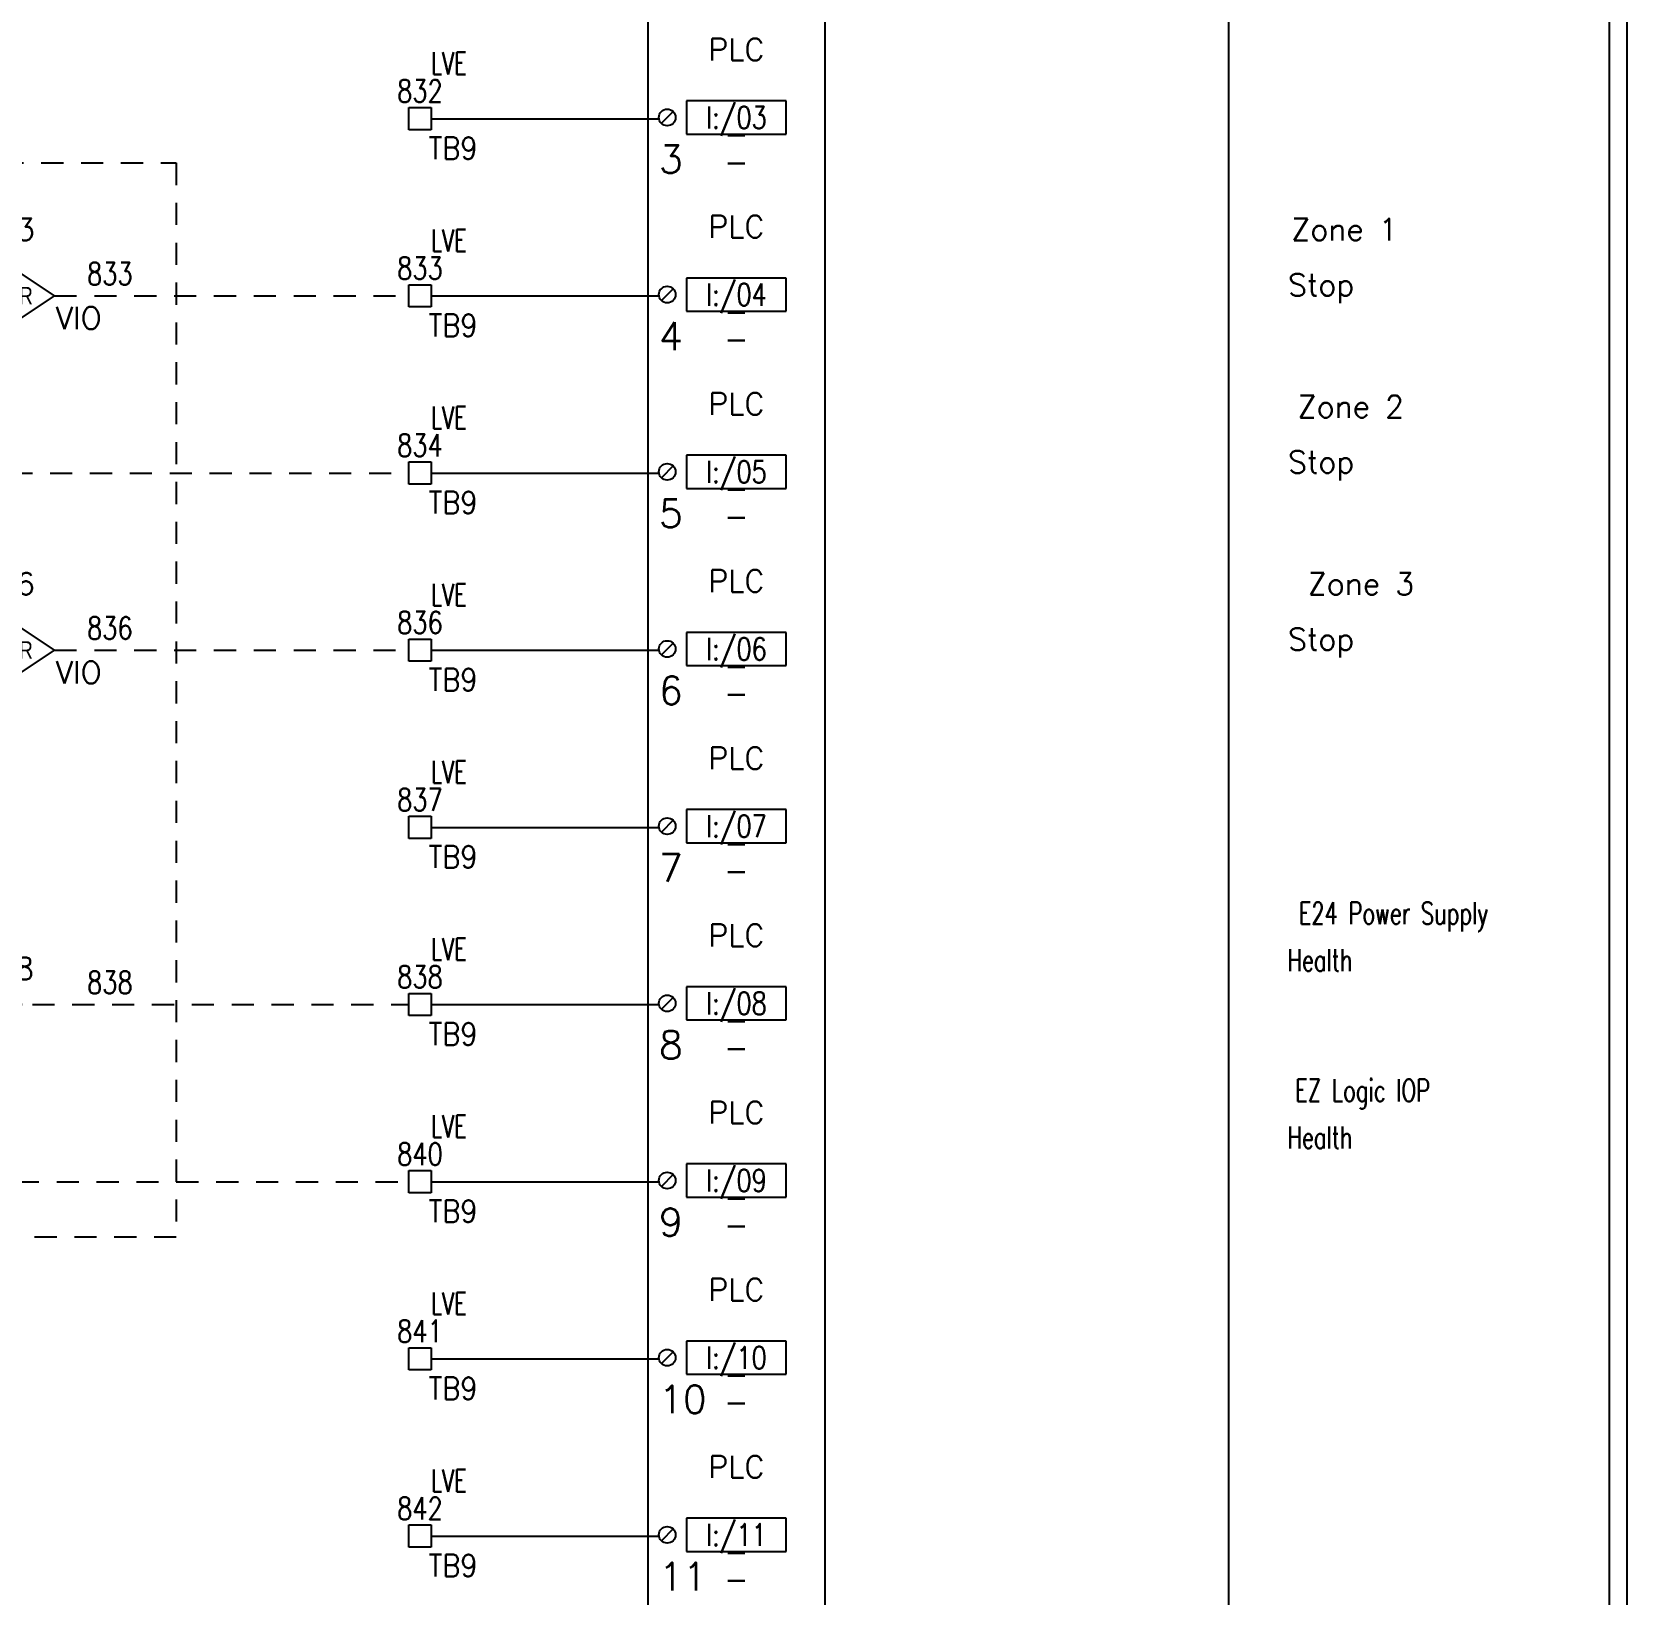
# Model space of a CAD drawing. Header units: inches. Extents: x 0 to 34.3, y 0 to 22.
# Drawn here: x 25.25 to 34.25, y 8.67 to 17.49 of the extents above; entities that cross this region are included whole.
import ezdxf
from ezdxf.enums import TextEntityAlignment as Align

# ---------------------------------------------------------------- set-up
doc = ezdxf.new("R2010")
doc.units = ezdxf.units.IN
doc.header["$MEASUREMENT"] = 0
doc.linetypes.add('HIDDEN2', pattern=[0.1875, 0.125, -0.0625])
for name, color, linetype in [('BLU_18AWG', 5, 'Continuous'), ('BLU_WHT_18AWG', 4, 'Continuous'), ('DESC', 150, 'Continuous'), ('LOC', 8, 'Continuous'), ('LOCBOX', 3, 'HIDDEN2'), ('MISC', 7, 'Continuous'), ('OBJECT', 7, 'Continuous'), ('SYMS', 7, 'Continuous'), ('TAGS', 1, 'Continuous'), ('TERMS', 3, 'Continuous'), ('VIO_18AWG', 190, 'Continuous'), ('WIRENO', 3, 'Continuous'), ('WIREREF', 50, 'Continuous')]:
    doc.layers.add(name, color=color, linetype=linetype)
doc.styles.add('Fields', font='simplex.shx', dxfattribs={"height": 0.185})
doc.styles.get("Standard").update_dxf_attribs({"font": 'arial.ttf'})
doc.styles.add('WD', font='romans.shx', dxfattribs={"height": 0.185})

# ---------------------------------------------------------------- blocks, each defined once
blk = doc.blocks.new('RG_Master_Ver_4_2_2')
at = {"color": 3}
blk.add_line((34.15, 0.1939), (34.15, 21.7336), dxfattribs=at)
blk.add_lwpolyline([(0, -0.044), (34.25, -0.044), (34.25, 21.956), (0, 21.956)], close=True, dxfattribs=at)
at = {"style": 'Fields'}
for tag, p in [('DESCRIPTION_3', (13.1158, 1.307)), ('DRN_3', (15.4724, 1.307)), ('CHK_3', (16.5293, 1.307)), ('APP_3', (17.5522, 1.307)), ('DATE_3', (18.8294, 1.307)), ('DRAWING_DESC', (32.2295, 1.2455)), ('CUSTOMER', (28.9966, 1.2135)), ('DESCRIPTION_2', (13.1158, 0.9513)), ('DRN_2', (15.4724, 0.9513)), ('CHK_2', (16.5293, 0.9513)), ('APP_2', (17.5522, 0.9513)), ('DATE_2', (18.8294, 0.9513)), ('SIZE', (30.7145, 0.8944)), ('DRAWING_#', (32.125, 0.8944)), ('REV', (33.5429, 0.8944)), ('DESCRIPTION_1', (13.1158, 0.5956)), ('DRN_1', (15.4724, 0.5956)), ('CHK_1', (16.5293, 0.5956)), ('APP_1', (17.5522, 0.5956)), ('DATE_1', (18.8294, 0.5956)), ('PROJECT_#', (28.9813, 0.5809)), ('DRN_BY', (30.875, 0.5245)), ('CHK_BY', (31.7615, 0.5245)), ('APP_BY', (32.75, 0.5245)), ('SCALE', (33.6518, 0.5245)), ('PROJECT_NAME', (29.021, 0.1759)), ('SHEETNUM', (32.7527, 0.1759)), ('TTL_SHTS', (33.5471, 0.1759))]:
    blk.add_attdef(tag, text='', height=0.125, dxfattribs=at).set_placement(p, align=Align.CENTER)
at = {"style": 'Fields', "flags": 9}
blk.add_attdef('WD_TB', (9.9529, 0.1939), '', height=0.0638, dxfattribs=at)
blk = doc.blocks.new('PLCIO_23D1')
at = {"layer": 'SYMS'}
for p, q in [((-0.5, 0.5), (-0.5, -15.5)), ((0.5, -15.5), (0.5, 0.5)), ((-0.3575, -2.9669), (-0.4238, -3.0331)), ((0.2812, -2.9062), (-0.2812, -2.9062)), ((-0.2812, -2.9062), (-0.2812, -3.0938)), ((0.2812, -3.0938), (0.2812, -2.9062)), ((-0.2812, -3.0938), (0.2812, -3.0938)), ((0.2812, -3.9062), (-0.2812, -3.9062)), ((-0.2812, -3.9062), (-0.2812, -4.0938)), ((0.2812, -4.0938), (0.2812, -3.9062)), ((-0.3575, -3.9669), (-0.4238, -4.0331)), ((-0.2812, -4.0938), (0.2812, -4.0938)), ((0.2812, -4.9062), (-0.2812, -4.9062)), ((-0.2812, -4.9062), (-0.2812, -5.0938)), ((0.2812, -5.0938), (0.2812, -4.9062)), ((-0.3575, -4.9669), (-0.4238, -5.0331)), ((-0.2812, -5.0938), (0.2812, -5.0938)), ((0.2812, -5.9062), (-0.2812, -5.9062)), ((-0.2812, -5.9062), (-0.2812, -6.0938)), ((0.2812, -6.0938), (0.2812, -5.9062)), ((-0.3575, -5.9669), (-0.4238, -6.0331)), ((-0.2812, -6.0938), (0.2812, -6.0938)), ((0.2812, -6.9062), (-0.2812, -6.9062)), ((-0.2812, -6.9062), (-0.2812, -7.0938)), ((0.2812, -7.0938), (0.2812, -6.9062)), ((-0.3575, -6.9669), (-0.4238, -7.0331)), ((-0.2812, -7.0938), (0.2812, -7.0938)), ((0.2812, -7.9062), (-0.2812, -7.9062)), ((-0.2812, -7.9062), (-0.2812, -8.0938)), ((0.2812, -8.0938), (0.2812, -7.9062)), ((-0.3575, -7.9669), (-0.4238, -8.0331)), ((-0.2812, -8.0938), (0.2812, -8.0938)), ((0.2812, -8.9062), (-0.2812, -8.9062)), ((-0.2812, -8.9062), (-0.2812, -9.0938)), ((0.2812, -9.0938), (0.2812, -8.9062)), ((-0.3575, -8.9669), (-0.4238, -9.0331)), ((-0.2812, -9.0938), (0.2812, -9.0938)), ((-0.3575, -9.9669), (-0.4238, -10.0331)), ((0.2812, -9.9062), (-0.2812, -9.9062)), ((-0.2812, -9.9062), (-0.2812, -10.0938)), ((0.2812, -10.0938), (0.2812, -9.9062)), ((-0.2812, -10.0938), (0.2812, -10.0938)), ((-0.3575, -10.9669), (-0.4238, -11.0331)), ((0.2812, -10.9062), (-0.2812, -10.9062)), ((-0.2812, -10.9062), (-0.2812, -11.0938)), ((0.2812, -11.0938), (0.2812, -10.9062)), ((-0.2812, -11.0938), (0.2812, -11.0938))]:
    blk.add_line(p, q, dxfattribs=at)
for centre in [(-0.3906, -3), (-0.3906, -4), (-0.3906, -5), (-0.3906, -6), (-0.3906, -7), (-0.3906, -8), (-0.3906, -9), (-0.3906, -10), (-0.3906, -11)]:
    blk.add_circle(centre, 0.0469, dxfattribs=at)
at = {"layer": 'SYMS', "style": 'WD'}
for tag, width, p in [('INST', 0.8, (0, 1.4821)), ('LOC', 0.8, (0, 1.3125)), ('MFG', 0.8, (0, 1.1562)), ('CAT', 0.9, (0, 1)), ('DESC', 0.8, (0, 0.5296)), ('INST', 0.8, (0, 0.4821)), ('LOC', 0.8, (0, 0.3125)), ('MFG', 0.8, (0, 0.1562)), ('CAT', 0.9, (0, 0)), ('DESC', 0.8, (0, -0.4704)), ('INST', 0.8, (0, -0.5179)), ('LOC', 0.8, (0, -0.6875)), ('MFG', 0.8, (0, -0.8438)), ('CAT', 0.9, (0, -1)), ('DESC', 0.8, (0, -1.4704)), ('INST', 0.8, (0, -1.5179)), ('LOC', 0.8, (0, -1.6875)), ('MFG', 0.8, (0, -1.8438)), ('CAT', 0.9, (0, -2)), ('DESC', 0.8, (0, -2.4704)), ('INST', 0.8, (0, -2.5179)), ('LOC', 0.8, (0, -2.6875)), ('MFG', 0.8, (0, -2.8438)), ('CAT', 0.9, (0, -3)), ('DESC', 0.8, (0, -3.4704)), ('INST', 0.8, (0, -3.5179)), ('LOC', 0.8, (0, -3.6875)), ('MFG', 0.8, (0, -3.8438)), ('CAT', 0.9, (0, -4)), ('DESC', 0.8, (0, -4.4704)), ('INST', 0.8, (0, -4.5179)), ('LOC', 0.8, (0, -4.6875)), ('MFG', 0.8, (0, -4.8438)), ('CAT', 0.9, (0, -5)), ('DESC', 0.8, (0, -5.4704)), ('INST', 0.8, (0, -5.5179)), ('LOC', 0.8, (0, -5.6875)), ('MFG', 0.8, (0, -5.8438)), ('CAT', 0.9, (0, -6)), ('DESC', 0.8, (0, -6.4704)), ('INST', 0.8, (0, -6.5179)), ('LOC', 0.8, (0, -6.6875)), ('MFG', 0.8, (0, -6.8438)), ('CAT', 0.9, (0, -7)), ('DESC', 0.8, (0, -7.4704)), ('INST', 0.8, (0, -7.5179)), ('LOC', 0.8, (0, -7.6875)), ('MFG', 0.8, (0, -7.8438)), ('CAT', 0.9, (0, -8)), ('DESC', 0.8, (0, -8.4704)), ('INST', 0.8, (0, -8.5179)), ('LOC', 0.8, (0, -8.6875)), ('MFG', 0.8, (0, -8.8438)), ('CAT', 0.9, (0, -9)), ('DESC', 0.8, (0, -9.4704)), ('INST', 0.8, (0, -9.5179)), ('LOC', 0.8, (0, -9.6875)), ('MFG', 0.8, (0, -9.8438)), ('CAT', 0.9, (0, -10)), ('DESC', 0.8, (0, -10.4704)), ('INST', 0.8, (0, -10.5179)), ('LOC', 0.8, (0, -10.6875)), ('MFG', 0.8, (0, -10.8438)), ('CAT', 0.9, (0, -11)), ('DESC', 0.8, (0, -11.4704)), ('INST', 0.8, (0, -11.5179)), ('LOC', 0.8, (0, -11.6875)), ('MFG', 0.8, (0, -11.8438)), ('CAT', 0.9, (0, -12)), ('DESC', 0.8, (0, -12.4704)), ('INST', 0.8, (0, -12.5179)), ('LOC', 0.8, (0, -12.6875)), ('MFG', 0.8, (0, -12.8438)), ('CAT', 0.9, (0, -13)), ('DESC', 0.8, (0, -13.4704)), ('INST', 0.8, (0, -13.5179)), ('LOC', 0.8, (0, -13.6875)), ('MFG', 0.8, (0, -13.8438)), ('CAT', 0.9, (0, -14)), ('DESC', 0.8, (0, -14.4704))]:
    blk.add_attdef(tag, text='', height=0.125, dxfattribs=dict(at, width=width)).set_placement(p, align=Align.CENTER)
at = {"layer": 'SYMS', "linetype": 'Continuous', "style": 'WD', "flags": 9}
for p in [(0.23, 1.1026), (0.23, 0.1026), (0.23, -0.8974), (0.23, -1.8974), (0.23, -2.8974), (0.23, -3.8974), (0.23, -4.8974), (0.23, -5.8974), (0.23, -6.8974), (0.23, -7.8974), (0.23, -8.8974), (0.23, -9.8974), (0.23, -10.8974), (0.23, -11.8974), (0.23, -12.8974), (0.23, -13.8974)]:
    blk.add_attdef('ASSYCODE', text='', height=0.01, dxfattribs=at).set_placement(p, align=Align.CENTER)
at = {"layer": 'SYMS', "style": 'WD'}
for tag, p in [('LINE1', (0, 0.8438)), ('LINE2', (0, 0.6875)), ('TAG', (0, 0.3215)), ('LINE1', (0, -0.1562)), ('LINE2', (0, -0.3125)), ('TAG', (0, -0.6785)), ('LINE1', (0, -1.1562)), ('LINE2', (0, -1.3125)), ('TAG', (0, -1.6785)), ('LINE1', (0, -2.1562)), ('LINE2', (0, -2.3125)), ('TAG', (0, -2.6785)), ('LINE1', (0, -3.1562)), ('LINE2', (0, -3.3125)), ('TAG', (0, -3.6785)), ('LINE1', (0, -4.1562)), ('LINE2', (0, -4.3125)), ('TAG', (0, -4.6785)), ('LINE1', (0, -5.1562)), ('LINE2', (0, -5.3125)), ('TAG', (0, -5.6785)), ('LINE1', (0, -6.1562)), ('LINE2', (0, -6.3125)), ('TAG', (0, -6.6785)), ('LINE1', (0, -7.1562)), ('LINE2', (0, -7.3125)), ('TAG', (0, -7.6785)), ('LINE1', (0, -8.1562)), ('LINE2', (0, -8.3125)), ('TAG', (0, -8.6785)), ('LINE1', (0, -9.1562)), ('LINE2', (0, -9.3125)), ('TAG', (0, -9.6785)), ('LINE1', (0, -10.1562)), ('LINE2', (0, -10.3125)), ('TAG', (0, -10.6785)), ('LINE1', (0, -11.1562)), ('LINE2', (0, -11.3125)), ('TAG', (0, -11.6785)), ('LINE1', (0, -12.1562)), ('LINE2', (0, -12.3125)), ('TAG', (0, -12.6785)), ('LINE1', (0, -13.1562)), ('LINE2', (0, -13.3125)), ('TAG', (0, -13.6785)), ('LINE1', (0, -14.1562)), ('LINE2', (0, -14.3125)), ('TAG', (0, -14.6785))]:
    blk.add_attdef(tag, text='', height=0.125, dxfattribs=at).set_placement(p, align=Align.CENTER)
at = {"layer": 'SYMS', "style": 'WD', "width": 0.9}
for tag, p in [('DESCA01', (1.25, 0.0312)), ('DESCB01', (1.25, -0.125)), ('DESCC01', (1.25, -0.2812)), ('DESCD01', (1.25, -0.4375)), ('DESCE01', (1.25, -0.5938)), ('DESCA02', (1.25, -0.9688)), ('DESCB02', (1.25, -1.125)), ('DESCC02', (1.25, -1.2812)), ('DESCD02', (1.25, -1.4375)), ('DESCE02', (1.25, -1.5938)), ('DESCA03', (1.25, -1.9688)), ('DESCB03', (1.25, -2.125)), ('DESCC03', (1.25, -2.2812)), ('DESCD03', (1.25, -2.4375)), ('DESCE03', (1.25, -2.5938)), ('DESCA04', (1.25, -2.9688)), ('DESCB04', (1.25, -3.125)), ('DESCC04', (1.25, -3.2812)), ('DESCD04', (1.25, -3.4375)), ('DESCE04', (1.25, -3.5938)), ('DESCA05', (1.25, -3.9688)), ('DESCB05', (1.25, -4.125)), ('DESCC05', (1.25, -4.2812)), ('DESCD05', (1.25, -4.4375)), ('DESCE05', (1.25, -4.5938)), ('DESCA06', (1.25, -4.9688)), ('DESCB06', (1.25, -5.125)), ('DESCC06', (1.25, -5.2812)), ('DESCD06', (1.25, -5.4375)), ('DESCE06', (1.25, -5.5938)), ('DESCA07', (1.25, -5.9688)), ('DESCB07', (1.25, -6.125)), ('DESCC07', (1.25, -6.2812)), ('DESCD07', (1.25, -6.4375)), ('DESCE07', (1.25, -6.5938)), ('DESCA08', (1.25, -6.9688)), ('DESCB08', (1.25, -7.125)), ('DESCC08', (1.25, -7.2812)), ('DESCD08', (1.25, -7.4375)), ('DESCE08', (1.25, -7.5938)), ('DESCA09', (1.25, -7.9688)), ('DESCB09', (1.25, -8.125)), ('DESCC09', (1.25, -8.2812)), ('DESCD09', (1.25, -8.4375)), ('DESCE09', (1.25, -8.5938)), ('DESCA10', (1.25, -8.9688)), ('DESCB10', (1.25, -9.125)), ('DESCC10', (1.25, -9.2812)), ('DESCD10', (1.25, -9.4375)), ('DESCE10', (1.25, -9.5938)), ('DESCA11', (1.25, -9.9688)), ('DESCB11', (1.25, -10.125)), ('DESCC11', (1.25, -10.2812)), ('DESCD11', (1.25, -10.4375)), ('DESCE11', (1.25, -10.5938)), ('DESCA12', (1.25, -10.9688)), ('DESCB12', (1.25, -11.125)), ('DESCC12', (1.25, -11.2812)), ('DESCD12', (1.25, -11.4375)), ('DESCE12', (1.25, -11.5938)), ('DESCA13', (1.25, -11.9688)), ('DESCB13', (1.25, -12.125)), ('DESCC13', (1.25, -12.2812)), ('DESCD13', (1.25, -12.4375)), ('DESCE13', (1.25, -12.5938)), ('DESCA14', (1.25, -12.9688)), ('DESCB14', (1.25, -13.125)), ('DESCC14', (1.25, -13.2812)), ('DESCD14', (1.25, -13.4375)), ('DESCE14', (1.25, -13.5938)), ('DESCA15', (1.25, -13.9688)), ('DESCB15', (1.25, -14.125)), ('DESCC15', (1.25, -14.2812)), ('DESCD15', (1.25, -14.4375)), ('DESCE15', (1.25, -14.5938)), ('DESCA16', (1.25, -14.9688)), ('DESCB16', (1.25, -15.125)), ('DESCC16', (1.25, -15.2812)), ('DESCD16', (1.25, -15.4375)), ('DESCE16', (1.25, -15.5938))]:
    blk.add_attdef(tag, p, '', height=0.125, dxfattribs=at)
at = {"layer": 'SYMS', "style": 'WD', "flags": 1}
for tag, p in [('X4TERM01', (-0.4375, 0)), ('X4TERM02', (-0.4375, -1)), ('X4TERM03', (-0.4375, -2)), ('X4TERM04', (-0.4375, -3)), ('X4TERM05', (-0.4375, -4)), ('X4TERM06', (-0.4375, -5)), ('X4TERM07', (-0.4375, -6)), ('X4TERM08', (-0.4375, -7)), ('X4TERM09', (-0.4375, -8)), ('X4TERM10', (-0.4375, -9)), ('X4TERM11', (-0.4375, -10)), ('X4TERM12', (-0.4375, -11)), ('X4TERM13', (-0.4375, -12)), ('X4TERM14', (-0.4375, -13)), ('X4TERM15', (-0.4375, -14)), ('X4TERM16', (-0.4375, -15))]:
    blk.add_attdef(tag, p, '', height=0.01, dxfattribs=at)
at = {"layer": 'SYMS', "style": 'WD', "width": 0.8}
for tag, p in [('TAGA01', (0, 0)), ('TAGA02', (0, -1)), ('TAGA03', (0, -2)), ('TAGA04', (0, -3)), ('TAGA05', (0, -4)), ('TAGA06', (0, -5)), ('TAGA07', (0, -6)), ('TAGA08', (0, -7)), ('TAGA09', (0, -8)), ('TAGA10', (0, -9)), ('TAGA11', (0, -10)), ('TAGA12', (0, -11)), ('TAGA13', (0, -12)), ('TAGA14', (0, -13)), ('TAGA15', (0, -14)), ('TAGA16', (0, -15))]:
    blk.add_attdef(tag, text='', height=0.125, dxfattribs=at).set_placement(p, align=Align.MIDDLE_CENTER)
at = {"layer": 'SYMS', "style": 'WD', "width": 0.9}
for tag, p in [('TERMDESC01', (-0.625, -0.0625)), ('TERMDESC02', (-0.625, -1.0625)), ('TERMDESC03', (-0.625, -2.0625)), ('TERMDESC04', (-0.625, -3.0625)), ('TERMDESC05', (-0.625, -4.0625)), ('TERMDESC06', (-0.625, -5.0625)), ('TERMDESC07', (-0.625, -6.0625)), ('TERMDESC08', (-0.625, -7.0625)), ('TERMDESC09', (-0.625, -8.0625)), ('TERMDESC10', (-0.625, -9.0625)), ('TERMDESC11', (-0.625, -10.0625)), ('TERMDESC12', (-0.625, -11.0625)), ('TERMDESC13', (-0.625, -12.0625)), ('TERMDESC14', (-0.625, -13.0625)), ('TERMDESC15', (-0.625, -14.0625)), ('TERMDESC16', (-0.625, -15.0625))]:
    blk.add_attdef(tag, text='', height=0.125, dxfattribs=at).set_placement(p, align=Align.TOP_RIGHT)
for tag, p in [('TERM01', (-0.4375, -0.1562)), ('TERM02', (-0.4375, -1.1562)), ('TERM03', (-0.4375, -2.1562)), ('TERM04', (-0.4375, -3.1562)), ('TERM05', (-0.4375, -4.1562)), ('TERM06', (-0.4375, -5.1562)), ('TERM07', (-0.4375, -6.1562)), ('TERM08', (-0.4375, -7.1562)), ('TERM09', (-0.4375, -8.1562)), ('TERM10', (-0.4375, -9.1562)), ('TERM11', (-0.4375, -10.1562)), ('TERM12', (-0.4375, -11.1562)), ('TERM13', (-0.4375, -12.1562)), ('TERM14', (-0.4375, -13.1562)), ('TERM15', (-0.4375, -14.1562)), ('TERM16', (-0.4375, -15.1562))]:
    blk.add_attdef(tag, text='', height=0.125, dxfattribs=at).set_placement(p, align=Align.TOP_LEFT)
blk = doc.blocks.new('HDV11_REFLECTPE_OUT1')
at = {"layer": 'OBJECT', "color": 2}
for p, q in [((0, 0.25), (-0.375, 0)), ((0.375, 0), (0, 0.25)), ((-0.375, 0), (0, -0.25)), ((-0.0737, 0.0887), (0.0001, -0.0763)), ((0, -0.25), (0.375, 0)), ((0.0739, 0.0887), (0.0001, -0.0763)), ((-0.1717, -0.0763), (0.1717, -0.0763)), ((-0.1717, -0.0763), (-0.1717, -0.102)), ((0.1717, -0.0763), (0.1717, -0.102)), ((-0.1717, -0.102), (0.1717, -0.102))]:
    blk.add_line(p, q, dxfattribs=at)
at = {"style": 'WD'}
for tag, p in [('DESC1', (-0.3317, 0.7609)), ('DESC2', (-0.339, 0.5958)), ('DESC3', (-0.339, 0.4264)), ('TAG1', (-0.2172, 0.1949))]:
    blk.add_attdef(tag, text='', height=0.125, dxfattribs=at).set_placement(p, align=Align.RIGHT)
at = {"linetype": 'Continuous', "style": 'WD'}
blk.add_attdef('TERM02', text='', height=0.125, dxfattribs=at).set_placement((-0.4181, 0.5549), align=Align.TOP_CENTER)
at = {"style": 'WD', "width": 0.7}
for tag, p in [('WDTAGALT', (0.375, 0.375)), ('INST', (-0.625, -0.125)), ('LOC', (-0.625, -0.25)), ('XREF', (-0.375, -0.375))]:
    blk.add_attdef(tag, text='', height=0.125, dxfattribs=at).set_placement(p, align=Align.CENTER)
at = {"style": 'WD', "flags": 1}
for tag, p, height in [('X2TERM02', (0, 0.25), 0.005), ('X4TERM01', (-0.375, 0), 0.005), ('ASSYCODE', (0.375, 0), 0.01), ('X1TERM03', (0.375, 0), 0.005), ('CAT', (0.375, 0), 0.01), ('MFG', (0.375, 0), 0.01), ('FAMILY', (0.375, 0), 0.01), ('CONTACT', (-0.25, -0.125), 0.01), ('X8TERM04', (0, -0.25), 0.005)]:
    blk.add_attdef(tag, p, '', height=height, dxfattribs=at)
at = {"linetype": 'Continuous', "style": 'WD'}
blk.add_attdef('TERM01', text='', height=0.125, dxfattribs=at).set_placement((-1.0455, 0.0989), align=Align.MIDDLE_LEFT)
blk.add_attdef('TERM03', text='', height=0.125, dxfattribs=at).set_placement((1.1001, 0.0933), align=Align.MIDDLE_RIGHT)
blk.add_attdef('TERM04', text='', height=0.125, dxfattribs=at).set_placement((0.4895, -0.3463), align=Align.CENTER)
at = {"layer": 'OBJECT', "color": 2, "width": 0.8}
for s, p in [('E', (-0.2176, 0.0507)), ('R', (0.2135, 0.0507))]:
    blk.add_text(s, height=0.0988, dxfattribs=at).set_placement(p, align=Align.TOP_CENTER)
blk = doc.blocks.new('HTG11')
blk.add_line((-0.1239, 0.0071), (0.1591, 0.071))
for centre in [(-0.1553, 0), (0.1553, 0)]:
    blk.add_circle(centre, 0.0322)
at = {"style": 'WD', "width": 0.7}
for tag, p in [('INST', (0, 0.779)), ('LOC', (0, 0.6094)), ('DESC1', (0, 0.4531)), ('DESC2', (0, 0.2969)), ('XREF', (0, -0.2363)), ('WDTAGALT', (0, -0.3906))]:
    blk.add_attdef(tag, text='', height=0.125, dxfattribs=at).set_placement(p, align=Align.CENTER)
at = {"style": 'WD'}
for tag, p in [('X2LINK', (0, 0.2656)), ('X8LINK', (0, -0.0625))]:
    blk.add_attdef(tag, p, '', height=0.01, dxfattribs=at)
blk.add_attdef('TAG1', text='', height=0.125, dxfattribs=at).set_placement((0, 0.1406), align=Align.CENTER)
for tag, p, height, flags in [('X4TERM01', (-0.1875, 0), 0.0125, 1), ('CONTACT', (0.0376, 0.0204), 0.01, 1), ('FAMILY', (0.0376, 0.0371), 0.01, 9), ('X1TERM02', (0.1875, 0), 0.0125, 1)]:
    blk.add_attdef(tag, p, '', height=height, dxfattribs=dict(at, flags=flags))
at = {"linetype": 'Continuous', "style": 'WD', "flags": 9}
for tag, p in [('CAT', (0.0626, -0.0071)), ('ASSYCODE', (0.062, -0.0435)), ('MFG', (0.0626, -0.0266))]:
    blk.add_attdef(tag, text='', height=0.01, dxfattribs=at).set_placement(p, align=Align.CENTER)
at = {"linetype": 'Continuous', "style": 'WD', "flags": 8}
blk.add_attdef('TERM01', text='', height=0.125, dxfattribs=at).set_placement((-0.25, -0.0314), align=Align.TOP_RIGHT)
blk.add_attdef('TERM02', text='', height=0.125, dxfattribs=at).set_placement((0.25, -0.0314), align=Align.TOP_LEFT)
blk = doc.blocks.new('HT0W01')
for p, q in [((-0.0625, 0.0625), (0.0625, 0.0625)), ((-0.0625, -0.0625), (-0.0625, 0.0625)), ((0.0625, 0.0625), (0.0625, -0.0625)), ((0.0625, -0.0625), (-0.0625, -0.0625))]:
    blk.add_line(p, q)
at = {"style": 'WD'}
for tag, p, width in [('INST', (0.0625, 0.4196), 0.7), ('LOC', (0.0625, 0.25), 0.7), ('DESC1', (0.0499, -0.3851), 0.8)]:
    blk.add_attdef(tag, p, '', height=0.125, dxfattribs=dict(at, width=width))
at = {"linetype": 'Continuous', "style": 'WD', "width": 0.8, "flags": 8}
blk.add_attdef('WIRENO', text='', height=0.125, dxfattribs=at).set_placement((0, 0.0938), align=Align.CENTER)
at = {"style": 'WD', "flags": 1}
for tag, p, height in [('X4TERM01', (-0.0625, 0), 0.0125), ('X4TERMDESC01', (-0.0552, -0.0229), 0.025), ('X2TERMDESC01', (-0.006, 0.0287), 0.025), ('STRIPSEQ', (0, 0), 0.00125), ('X2TERM01', (0, 0.0625), 0.0125), ('X1TERMDESC01', (0.0393, 0.007), 0.025), ('X1TERM01', (0.0625, 0), 0.0125), ('LINKTERM', (0, -0.0019), 0.00125), ('X8TERM01', (0, -0.0625), 0.0125), ('X8TERMDESC01', (0, -0.0535), 0.025)]:
    blk.add_attdef(tag, p, '', height=height, dxfattribs=at)
at = {"linetype": 'Continuous', "style": 'WD'}
for tag, p, height, width, flags in [('TAGSTRIP', (0.0499, -0.2288), 0.125, 0.9, 8), ('CAT', (0.2132, -0.4063), 0.1094, 0.8, 1), ('DESC2', (0.0499, -0.5413), 0.125, 0.8, 8), ('DESC3', (0.0499, -0.6976), 0.125, 0.8, 8)]:
    blk.add_attdef(tag, p, '', height=height, dxfattribs=dict(at, width=width, flags=flags))
at = {"linetype": 'Continuous', "style": 'WD', "width": 0.8, "flags": 1}
blk.add_attdef('MFG', text='', height=0.1094, dxfattribs=at).set_placement((0.0882, -0.4063), align=Align.RIGHT)
at = {"style": 'WD', "width": 0.7, "flags": 1}
blk.add_attdef('ASSYCODE', (0.0625, -0.2812), '', height=0.01, dxfattribs=at)
blk = doc.blocks.new('WD_WNH')
at = {"linetype": 'Continuous', "style": 'WD', "width": 0.8}
blk.add_attdef('WIRENO', text='', height=0.125, dxfattribs=at).set_placement((0, 0.0625), align=Align.CENTER)
at = {"style": 'WD', "flags": 1}
for tag, p in [('W01USER', (0, 0.0781)), ('W02USER', (0, 0.0703)), ('W03USER', (0, 0.0625)), ('W04USER', (0, 0.0547)), ('W05USER', (0, 0.0469)), ('W06USER', (0, 0.0391)), ('W07USER', (0, 0.0312)), ('W08USER', (0, 0.0234)), ('W09USER', (0, 0.0156)), ('W10USER', (0, 0.0078))]:
    blk.add_attdef(tag, text='', height=0.005, dxfattribs=at).set_placement(p, align=Align.CENTER)

msp = doc.modelspace()

# ---------------------------------------------------------------- linework, layer by layer
at = {"layer": 'BLU_18AWG'}
for p, q in [((27.5, 17), (28.786, 17)), ((27.5, 16), (28.786, 16)), ((27.5, 15), (28.786, 15)), ((27.5, 14), (28.786, 14)), ((27.5, 13), (28.786, 13)), ((27.5, 12), (28.786, 12)), ((27.5, 11), (28.786, 11)), ((27.5, 10), (28.786, 10)), ((27.5, 9), (28.786, 9))]:
    msp.add_line(p, q, dxfattribs=at)
at = {"layer": 'BLU_18AWG', "linetype": 'HIDDEN2'}
for p, q in [((25.25, 12), (27.375, 12)), ((22.6875, 11), (27.375, 11))]:
    msp.add_line(p, q, dxfattribs=at)
at = {"layer": 'BLU_WHT_18AWG'}
msp.add_line((32, 21.25), (32, 2.5), dxfattribs=at)
at = {"layer": 'LOCBOX'}
msp.add_lwpolyline([(21.25, 16.75), (26.0625, 16.75), (26.0625, 10.6875), (21.25, 10.6875)], close=True, dxfattribs=at)
at = {"layer": 'VIO_18AWG', "linetype": 'HIDDEN2'}
for p, q in [((25.375, 16), (27.375, 16)), ((22.875, 15), (27.375, 15)), ((25.375, 14), (27.375, 14))]:
    msp.add_line(p, q, dxfattribs=at)

# ---------------------------------------------------------------- block references
msp.add_blockref('RG_Master_Ver_4_2_2', (0, 0))
at = {"layer": 'SYMS'}
ref = msp.add_blockref('PLCIO_23D1', (29.2235, 20.0069), dxfattribs=at)
ref.add_attrib('TERM04', '3', dxfattribs={"layer": 'TERMS', "height": 0.1575, "style": 'WD'}).set_placement((28.786, 16.8507), align=Align.TOP_LEFT)
ref.add_attrib('TAGA04', 'I:/03', dxfattribs={"layer": 'TAGS', "height": 0.125, "style": 'WD', "width": 0.8}).set_placement((29.2235, 17.0069), align=Align.MIDDLE_CENTER)
ref.add_attrib('TAG', 'PLC', dxfattribs={"layer": 'TAGS', "height": 0.125, "style": 'WD'}).set_placement((29.2235, 17.3284), align=Align.CENTER)
ref.add_attrib('TERM05', '4', dxfattribs={"layer": 'TERMS', "height": 0.1575, "style": 'WD'}).set_placement((28.786, 15.8507), align=Align.TOP_LEFT)
ref.add_attrib('TAGA05', 'I:/04', dxfattribs={"layer": 'TAGS', "height": 0.125, "style": 'WD', "width": 0.8}).set_placement((29.2235, 16.0069), align=Align.MIDDLE_CENTER)
ref.add_attrib('LINE2', '-', dxfattribs={"layer": 'MISC', "height": 0.125, "style": 'WD'}).set_placement((29.2235, 16.6944), align=Align.CENTER)
ref.add_attrib('LINE1', '-', dxfattribs={"layer": 'MISC', "height": 0.125, "style": 'WD'}).set_placement((29.2235, 16.8507), align=Align.CENTER)
ref.add_attrib('TAG', 'PLC', dxfattribs={"layer": 'TAGS', "height": 0.125, "style": 'WD'}).set_placement((29.2235, 16.3284), align=Align.CENTER)
ref.add_attrib('TERM06', '5', dxfattribs={"layer": 'TERMS', "height": 0.1575, "style": 'WD'}).set_placement((28.786, 14.8507), align=Align.TOP_LEFT)
ref.add_attrib('TAGA06', 'I:/05', dxfattribs={"layer": 'TAGS', "height": 0.125, "style": 'WD', "width": 0.8}).set_placement((29.2235, 15.0069), align=Align.MIDDLE_CENTER)
ref.add_attrib('LINE2', '-', dxfattribs={"layer": 'MISC', "height": 0.125, "style": 'WD'}).set_placement((29.2235, 15.6944), align=Align.CENTER)
ref.add_attrib('LINE1', '-', dxfattribs={"layer": 'MISC', "height": 0.125, "style": 'WD'}).set_placement((29.2235, 15.8507), align=Align.CENTER)
ref.add_attrib('TAG', 'PLC', dxfattribs={"layer": 'TAGS', "height": 0.125, "style": 'WD'}).set_placement((29.2235, 15.3284), align=Align.CENTER)
ref.add_attrib('TERM07', '6', dxfattribs={"layer": 'TERMS', "height": 0.1575, "style": 'WD'}).set_placement((28.786, 13.8507), align=Align.TOP_LEFT)
ref.add_attrib('TAGA07', 'I:/06', dxfattribs={"layer": 'TAGS', "height": 0.125, "style": 'WD', "width": 0.8}).set_placement((29.2235, 14.0069), align=Align.MIDDLE_CENTER)
ref.add_attrib('LINE2', '-', dxfattribs={"layer": 'MISC', "height": 0.125, "style": 'WD'}).set_placement((29.2235, 14.6944), align=Align.CENTER)
ref.add_attrib('LINE1', '-', dxfattribs={"layer": 'MISC', "height": 0.125, "style": 'WD'}).set_placement((29.2235, 14.8507), align=Align.CENTER)
ref.add_attrib('TAG', 'PLC', dxfattribs={"layer": 'TAGS', "height": 0.125, "style": 'WD'}).set_placement((29.2235, 14.3284), align=Align.CENTER)
ref.add_attrib('TERM08', '7', dxfattribs={"layer": 'TERMS', "height": 0.1575, "style": 'WD'}).set_placement((28.786, 12.8507), align=Align.TOP_LEFT)
ref.add_attrib('TAGA08', 'I:/07', dxfattribs={"layer": 'TAGS', "height": 0.125, "style": 'WD', "width": 0.8}).set_placement((29.2235, 13.0069), align=Align.MIDDLE_CENTER)
ref.add_attrib('LINE2', '-', dxfattribs={"layer": 'MISC', "height": 0.125, "style": 'WD'}).set_placement((29.2235, 13.6944), align=Align.CENTER)
ref.add_attrib('LINE1', '-', dxfattribs={"layer": 'MISC', "height": 0.125, "style": 'WD'}).set_placement((29.2235, 13.8507), align=Align.CENTER)
ref.add_attrib('TAG', 'PLC', dxfattribs={"layer": 'TAGS', "height": 0.125, "style": 'WD'}).set_placement((29.2235, 13.3284), align=Align.CENTER)
ref.add_attrib('TERM09', '8', dxfattribs={"layer": 'TERMS', "height": 0.1575, "style": 'WD'}).set_placement((28.786, 11.8507), align=Align.TOP_LEFT)
ref.add_attrib('TAGA09', 'I:/08', dxfattribs={"layer": 'TAGS', "height": 0.125, "style": 'WD', "width": 0.8}).set_placement((29.2235, 12.0069), align=Align.MIDDLE_CENTER)
ref.add_attrib('LINE2', '-', dxfattribs={"layer": 'MISC', "height": 0.125, "style": 'WD'}).set_placement((29.2235, 12.6944), align=Align.CENTER)
ref.add_attrib('LINE1', '-', dxfattribs={"layer": 'MISC', "height": 0.125, "style": 'WD'}).set_placement((29.2235, 12.8507), align=Align.CENTER)
ref.add_attrib('TAG', 'PLC', dxfattribs={"layer": 'TAGS', "height": 0.125, "style": 'WD'}).set_placement((29.2235, 12.3284), align=Align.CENTER)
ref.add_attrib('TERM10', '9', dxfattribs={"layer": 'TERMS', "height": 0.1575, "style": 'WD'}).set_placement((28.786, 10.8507), align=Align.TOP_LEFT)
ref.add_attrib('TAGA10', 'I:/09', dxfattribs={"layer": 'TAGS', "height": 0.125, "style": 'WD', "width": 0.8}).set_placement((29.2235, 11.0069), align=Align.MIDDLE_CENTER)
ref.add_attrib('LINE2', '-', dxfattribs={"layer": 'MISC', "height": 0.125, "style": 'WD'}).set_placement((29.2235, 11.6944), align=Align.CENTER)
ref.add_attrib('LINE1', '-', dxfattribs={"layer": 'MISC', "height": 0.125, "style": 'WD'}).set_placement((29.2235, 11.8507), align=Align.CENTER)
ref.add_attrib('TAG', 'PLC', dxfattribs={"layer": 'TAGS', "height": 0.125, "style": 'WD'}).set_placement((29.2235, 11.3284), align=Align.CENTER)
ref.add_attrib('TERM11', '10', dxfattribs={"layer": 'TERMS', "height": 0.1575, "style": 'WD'}).set_placement((28.786, 9.8507), align=Align.TOP_LEFT)
ref.add_attrib('TAGA11', 'I:/10', dxfattribs={"layer": 'TAGS', "height": 0.125, "style": 'WD', "width": 0.8}).set_placement((29.2235, 10.0069), align=Align.MIDDLE_CENTER)
ref.add_attrib('LINE2', '-', dxfattribs={"layer": 'MISC', "height": 0.125, "style": 'WD'}).set_placement((29.2235, 10.6944), align=Align.CENTER)
ref.add_attrib('LINE1', '-', dxfattribs={"layer": 'MISC', "height": 0.125, "style": 'WD'}).set_placement((29.2235, 10.8507), align=Align.CENTER)
ref.add_attrib('TAG', 'PLC', dxfattribs={"layer": 'TAGS', "height": 0.125, "style": 'WD'}).set_placement((29.2235, 10.3284), align=Align.CENTER)
ref.add_attrib('TERM12', '11', dxfattribs={"layer": 'TERMS', "height": 0.1575, "style": 'WD'}).set_placement((28.786, 8.8507), align=Align.TOP_LEFT)
ref.add_attrib('TAGA12', 'I:/11', dxfattribs={"layer": 'TAGS', "height": 0.125, "style": 'WD', "width": 0.8}).set_placement((29.2235, 9.0069), align=Align.MIDDLE_CENTER)
ref.add_attrib('LINE2', '-', dxfattribs={"layer": 'MISC', "height": 0.125, "style": 'WD'}).set_placement((29.2235, 9.6944), align=Align.CENTER)
ref.add_attrib('LINE1', '-', dxfattribs={"layer": 'MISC', "height": 0.125, "style": 'WD'}).set_placement((29.2235, 9.8507), align=Align.CENTER)
ref.add_attrib('TAG', 'PLC', dxfattribs={"layer": 'TAGS', "height": 0.125, "style": 'WD'}).set_placement((29.2235, 9.3284), align=Align.CENTER)
ref.add_attrib('LINE2', '-', dxfattribs={"layer": 'MISC', "height": 0.125, "style": 'WD'}).set_placement((29.2235, 8.6944), align=Align.CENTER)
ref.add_attrib('LINE1', '-', dxfattribs={"layer": 'MISC', "height": 0.125, "style": 'WD'}).set_placement((29.2235, 8.8507), align=Align.CENTER)
ref = msp.add_blockref('HT0W01', (27.4375, 17), dxfattribs=at)
ref.add_attrib('LOC', 'LVE', (27.5, 17.25), dxfattribs={"layer": 'LOC', "height": 0.125, "style": 'WD', "width": 0.7})
ref.add_attrib('WIRENO', '832', dxfattribs={"layer": 'WIREREF', "linetype": 'Continuous', "height": 0.125, "style": 'WD', "width": 0.8, "flags": 8}).set_placement((27.4375, 17.0938), align=Align.CENTER)
ref.add_attrib('TAGSTRIP', 'TB9', (27.4874, 16.7712), dxfattribs={"layer": 'TAGS', "linetype": 'Continuous', "height": 0.125, "style": 'WD', "width": 0.9, "flags": 8})
ref = msp.add_blockref('HDV11_REFLECTPE_OUT1', (25, 16), dxfattribs=at)
ref.add_attrib('DESC2', 'Stop', dxfattribs={"layer": 'DESC', "height": 0.125, "style": 'WD'}).set_placement((32.7113, 16), align=Align.RIGHT)
ref.add_attrib('TERM02', 'VIO', dxfattribs={"layer": 'TERMS', "linetype": 'Continuous', "height": 0.125, "style": 'WD'}).set_placement((25.5119, 15.9375), align=Align.TOP_CENTER)
ref.add_attrib('TERM01', 'ORG', dxfattribs={"layer": 'TERMS', "linetype": 'Continuous', "height": 0.125, "style": 'WD'}).set_placement((24.25, 16.0989), align=Align.MIDDLE_LEFT)
ref.add_attrib('DESC1', 'Zone 1', dxfattribs={"layer": 'DESC', "height": 0.125, "style": 'WD'}).set_placement((32.9554, 16.3125), align=Align.RIGHT)
ref.add_attrib('TAG1', 'PE833', dxfattribs={"layer": 'TAGS', "height": 0.125, "style": 'WD'}).set_placement((25.2649, 16.3125), align=Align.RIGHT)
ref = msp.add_blockref('HT0W01', (27.4375, 16), dxfattribs=at)
ref.add_attrib('LOC', 'LVE', (27.5, 16.25), dxfattribs={"layer": 'LOC', "height": 0.125, "style": 'WD', "width": 0.7})
ref.add_attrib('WIRENO', '833', dxfattribs={"layer": 'WIREREF', "linetype": 'Continuous', "height": 0.125, "style": 'WD', "width": 0.8, "flags": 8}).set_placement((27.4375, 16.0938), align=Align.CENTER)
ref.add_attrib('TAGSTRIP', 'TB9', (27.4874, 15.7712), dxfattribs={"layer": 'TAGS', "linetype": 'Continuous', "height": 0.125, "style": 'WD', "width": 0.9, "flags": 8})
ref = msp.add_blockref('HDV11_REFLECTPE_OUT1', (22.5, 15), dxfattribs=at)
ref.add_attrib('DESC2', 'Stop', dxfattribs={"layer": 'DESC', "height": 0.125, "style": 'WD'}).set_placement((32.7113, 15), align=Align.RIGHT)
ref.add_attrib('DESC1', 'Zone 2', dxfattribs={"layer": 'DESC', "height": 0.125, "style": 'WD'}).set_placement((32.9911, 15.3125), align=Align.RIGHT)
ref = msp.add_blockref('HT0W01', (27.4375, 15), dxfattribs=at)
ref.add_attrib('LOC', 'LVE', (27.5, 15.25), dxfattribs={"layer": 'LOC', "height": 0.125, "style": 'WD', "width": 0.7})
ref.add_attrib('WIRENO', '834', dxfattribs={"layer": 'WIREREF', "linetype": 'Continuous', "height": 0.125, "style": 'WD', "width": 0.8, "flags": 8}).set_placement((27.4375, 15.0938), align=Align.CENTER)
ref.add_attrib('TAGSTRIP', 'TB9', (27.4874, 14.7712), dxfattribs={"layer": 'TAGS', "linetype": 'Continuous', "height": 0.125, "style": 'WD', "width": 0.9, "flags": 8})
ref = msp.add_blockref('HDV11_REFLECTPE_OUT1', (25, 14), dxfattribs=at)
ref.add_attrib('DESC2', 'Stop', dxfattribs={"layer": 'DESC', "height": 0.125, "style": 'WD'}).set_placement((32.7113, 14), align=Align.RIGHT)
ref.add_attrib('TERM02', 'VIO', dxfattribs={"layer": 'TERMS', "linetype": 'Continuous', "height": 0.125, "style": 'WD'}).set_placement((25.5119, 13.9375), align=Align.TOP_CENTER)
ref.add_attrib('TERM01', 'ORG', dxfattribs={"layer": 'TERMS', "linetype": 'Continuous', "height": 0.125, "style": 'WD'}).set_placement((24.25, 14.0989), align=Align.MIDDLE_LEFT)
ref.add_attrib('DESC1', 'Zone 3 ', dxfattribs={"layer": 'DESC', "height": 0.125, "style": 'WD'}).set_placement((33.1339, 14.3125), align=Align.RIGHT)
ref.add_attrib('TAG1', 'PE836', dxfattribs={"layer": 'TAGS', "height": 0.125, "style": 'WD'}).set_placement((25.2649, 14.3125), align=Align.RIGHT)
ref = msp.add_blockref('HT0W01', (27.4375, 14), dxfattribs=at)
ref.add_attrib('LOC', 'LVE', (27.5, 14.25), dxfattribs={"layer": 'LOC', "height": 0.125, "style": 'WD', "width": 0.7})
ref.add_attrib('WIRENO', '836', dxfattribs={"layer": 'WIREREF', "linetype": 'Continuous', "height": 0.125, "style": 'WD', "width": 0.8, "flags": 8}).set_placement((27.4375, 14.0938), align=Align.CENTER)
ref.add_attrib('TAGSTRIP', 'TB9', (27.4874, 13.7712), dxfattribs={"layer": 'TAGS', "linetype": 'Continuous', "height": 0.125, "style": 'WD', "width": 0.9, "flags": 8})
ref = msp.add_blockref('HT0W01', (27.4375, 13), dxfattribs=at)
ref.add_attrib('LOC', 'LVE', (27.5, 13.25), dxfattribs={"layer": 'LOC', "height": 0.125, "style": 'WD', "width": 0.7})
ref.add_attrib('WIRENO', '837', dxfattribs={"layer": 'WIREREF', "linetype": 'Continuous', "height": 0.125, "style": 'WD', "width": 0.8, "flags": 8}).set_placement((27.4375, 13.0938), align=Align.CENTER)
ref.add_attrib('TAGSTRIP', 'TB9', (27.4874, 12.7712), dxfattribs={"layer": 'TAGS', "linetype": 'Continuous', "height": 0.125, "style": 'WD', "width": 0.9, "flags": 8})
ref = msp.add_blockref('HTG11', (25, 12), dxfattribs=at)
ref.add_attrib('DESC2', 'Health', dxfattribs={"layer": 'DESC', "height": 0.125, "style": 'WD', "width": 0.7}).set_placement((32.5167, 12.1875), align=Align.CENTER)
ref.add_attrib('DESC1', 'E24 Power Supply', dxfattribs={"layer": 'DESC', "height": 0.125, "style": 'WD', "width": 0.7}).set_placement((32.9312, 12.4531), align=Align.CENTER)
ref.add_attrib('TAG1', 'TG838', dxfattribs={"layer": 'TAGS', "height": 0.125, "style": 'WD'}).set_placement((25, 12.1406), align=Align.CENTER)
ref = msp.add_blockref('HT0W01', (27.4375, 12), dxfattribs=at)
ref.add_attrib('LOC', 'LVE', (27.5, 12.25), dxfattribs={"layer": 'LOC', "height": 0.125, "style": 'WD', "width": 0.7})
ref.add_attrib('WIRENO', '838', dxfattribs={"layer": 'WIREREF', "linetype": 'Continuous', "height": 0.125, "style": 'WD', "width": 0.8, "flags": 8}).set_placement((27.4375, 12.0938), align=Align.CENTER)
ref.add_attrib('TAGSTRIP', 'TB9', (27.4874, 11.7712), dxfattribs={"layer": 'TAGS', "linetype": 'Continuous', "height": 0.125, "style": 'WD', "width": 0.9, "flags": 8})
ref = msp.add_blockref('HTG11', (22.5, 11), dxfattribs=at)
ref.add_attrib('DESC2', 'Health', dxfattribs={"layer": 'DESC', "height": 0.125, "style": 'WD', "width": 0.7}).set_placement((32.5167, 11.1875), align=Align.CENTER)
ref.add_attrib('DESC1', 'EZ Logic IOP', dxfattribs={"layer": 'DESC', "height": 0.125, "style": 'WD', "width": 0.7}).set_placement((32.7583, 11.4531), align=Align.CENTER)
ref = msp.add_blockref('HT0W01', (27.4375, 11), dxfattribs=at)
ref.add_attrib('LOC', 'LVE', (27.5, 11.25), dxfattribs={"layer": 'LOC', "height": 0.125, "style": 'WD', "width": 0.7})
ref.add_attrib('WIRENO', '840', dxfattribs={"layer": 'WIREREF', "linetype": 'Continuous', "height": 0.125, "style": 'WD', "width": 0.8, "flags": 8}).set_placement((27.4375, 11.0938), align=Align.CENTER)
ref.add_attrib('TAGSTRIP', 'TB9', (27.4874, 10.7712), dxfattribs={"layer": 'TAGS', "linetype": 'Continuous', "height": 0.125, "style": 'WD', "width": 0.9, "flags": 8})
ref = msp.add_blockref('HT0W01', (27.4375, 10), dxfattribs=at)
ref.add_attrib('LOC', 'LVE', (27.5, 10.25), dxfattribs={"layer": 'LOC', "height": 0.125, "style": 'WD', "width": 0.7})
ref.add_attrib('WIRENO', '841', dxfattribs={"layer": 'WIREREF', "linetype": 'Continuous', "height": 0.125, "style": 'WD', "width": 0.8, "flags": 8}).set_placement((27.4375, 10.0938), align=Align.CENTER)
ref.add_attrib('TAGSTRIP', 'TB9', (27.4874, 9.7712), dxfattribs={"layer": 'TAGS', "linetype": 'Continuous', "height": 0.125, "style": 'WD', "width": 0.9, "flags": 8})
ref = msp.add_blockref('HT0W01', (27.4375, 9), dxfattribs=at)
ref.add_attrib('LOC', 'LVE', (27.5, 9.25), dxfattribs={"layer": 'LOC', "height": 0.125, "style": 'WD', "width": 0.7})
ref.add_attrib('WIRENO', '842', dxfattribs={"layer": 'WIREREF', "linetype": 'Continuous', "height": 0.125, "style": 'WD', "width": 0.8, "flags": 8}).set_placement((27.4375, 9.0938), align=Align.CENTER)
ref.add_attrib('TAGSTRIP', 'TB9', (27.4874, 8.7712), dxfattribs={"layer": 'TAGS', "linetype": 'Continuous', "height": 0.125, "style": 'WD', "width": 0.9, "flags": 8})
at = {"layer": 'WIRENO'}
ref = msp.add_blockref('WD_WNH', (25.6875, 16), dxfattribs=at)
ref.add_attrib('WIRENO', '833', dxfattribs={"linetype": 'Continuous', "height": 0.125, "style": 'WD', "width": 0.8}).set_placement((25.6875, 16.0625), align=Align.CENTER)
ref = msp.add_blockref('WD_WNH', (25.6875, 14), dxfattribs=at)
ref.add_attrib('WIRENO', '836', dxfattribs={"linetype": 'Continuous', "height": 0.125, "style": 'WD', "width": 0.8}).set_placement((25.6875, 14.0625), align=Align.CENTER)
ref = msp.add_blockref('WD_WNH', (25.6875, 12), dxfattribs=at)
ref.add_attrib('WIRENO', '838', dxfattribs={"linetype": 'Continuous', "height": 0.125, "style": 'WD', "width": 0.8}).set_placement((25.6875, 12.0625), align=Align.CENTER)

doc.saveas('drawing.dxf')
